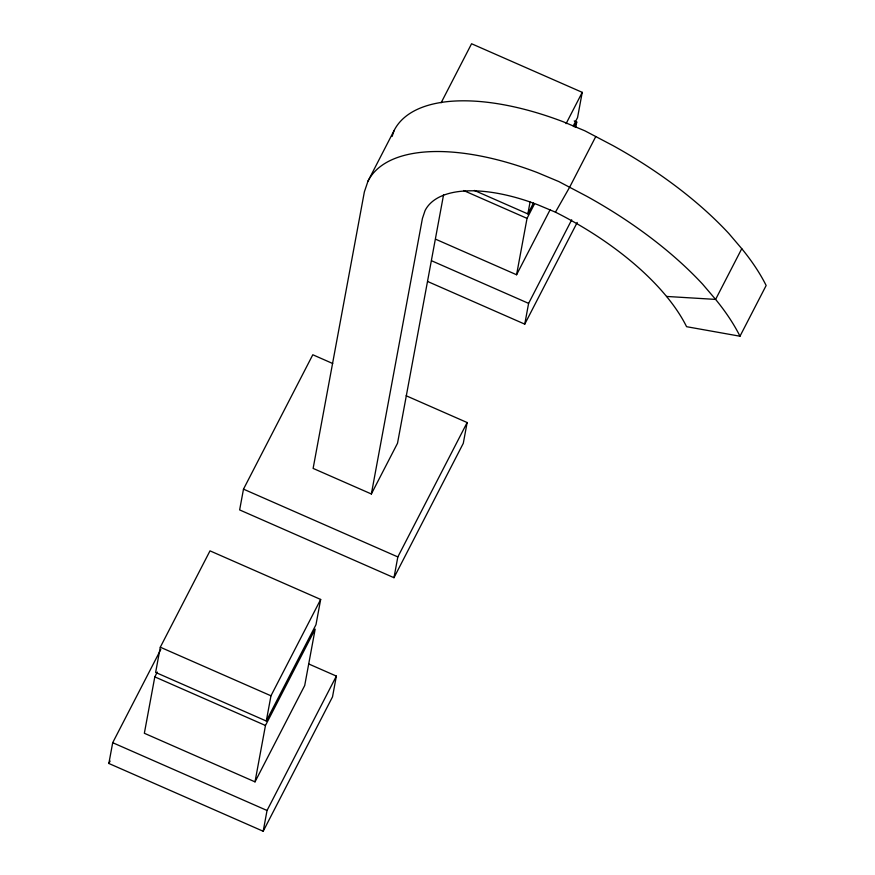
<?xml version="1.0" encoding="UTF-8"?>
<svg xmlns="http://www.w3.org/2000/svg" width="875" height="875" viewBox="0 0 875 875"><rect width="100%" height="100%" fill="white"/><g stroke="black" fill="none" stroke-linecap="round" stroke-linejoin="round"><path stroke-width="1.31" d="M308.973 664.07L336.361 676.091L332.511 696.872L263.189 831.25L108.85 763.47L112.7 742.7L160.792 649.48M157.292 672.055L154.809 676.878L144.353 733.272L255.008 781.867L304.708 685.519L315.164 629.125L265.464 725.484L255.008 781.867M160.3 647.205L155.63 672.427L266.284 721.022L315.984 624.673L320.666 599.452L210 550.856L160.3 647.205L270.966 695.8L266.284 721.022M332.719 363.508L312.802 354.758L243.491 489.147L239.641 509.917L393.98 577.697L463.291 443.319L467.141 422.537L406.153 395.752M263.189 831.25L267.039 810.48L336.361 676.091M371.361 493.981L422.417 218.477L425.075 210.569A128.166 58.341 27.3 0 1 537.928 204.827L555.45 212.166A193.047 87.872 27.3 0 1 686.58 326.692L739.987 336.219L766.15 285.502A240.089 109.288 27.3 0 0 741.77 248.686L728.777 233.439A256.014 116.528 27.3 0 0 613.025 145.633L584.938 130.845L563.522 121.877A192.391 87.566 27.3 0 0 394.111 130.495L367.959 181.213L364.361 191.909L313.119 468.409L371.361 493.981L397.512 443.275L443.592 194.644M393.98 577.697L397.83 556.927L467.141 422.537M435.761 239.269L516.578 274.761L527.034 218.378L534.505 203.886M474.392 190.444L527.855 213.927L530.075 201.972M427.678 281.509L524.759 324.144L528.609 303.373L571.703 219.833M575.739 127.4L576.734 122.03L574.241 120.936M441.131 102.769L471.57 43.75L582.236 92.345L577.555 117.578L573.202 126.022M392.12 136.445L394.111 130.495M108.85 763.47L110.108 761.053M270.966 695.8L320.666 599.452M566.081 123.659L582.236 92.345M527.855 213.927L533.466 203.055M574.241 126.853L576.734 122.03M516.578 274.761L550.123 209.727M595.777 136.544L569.614 187.261L555.45 212.166M524.759 324.144L577.216 222.447M741.77 248.686L715.608 299.403A240.089 109.288 27.3 0 1 739.987 336.219M666.542 296.439L715.608 299.403L702.614 284.156A256.014 116.528 27.3 0 0 586.862 196.339L558.786 181.552L537.37 172.583A192.391 87.566 27.3 0 0 367.959 181.213M463.619 190.531L527.034 218.378M431.528 260.739L528.609 303.373M243.491 489.147L397.83 556.927M154.809 676.878L265.464 725.484M112.7 742.7L267.039 810.48"/></g></svg>
